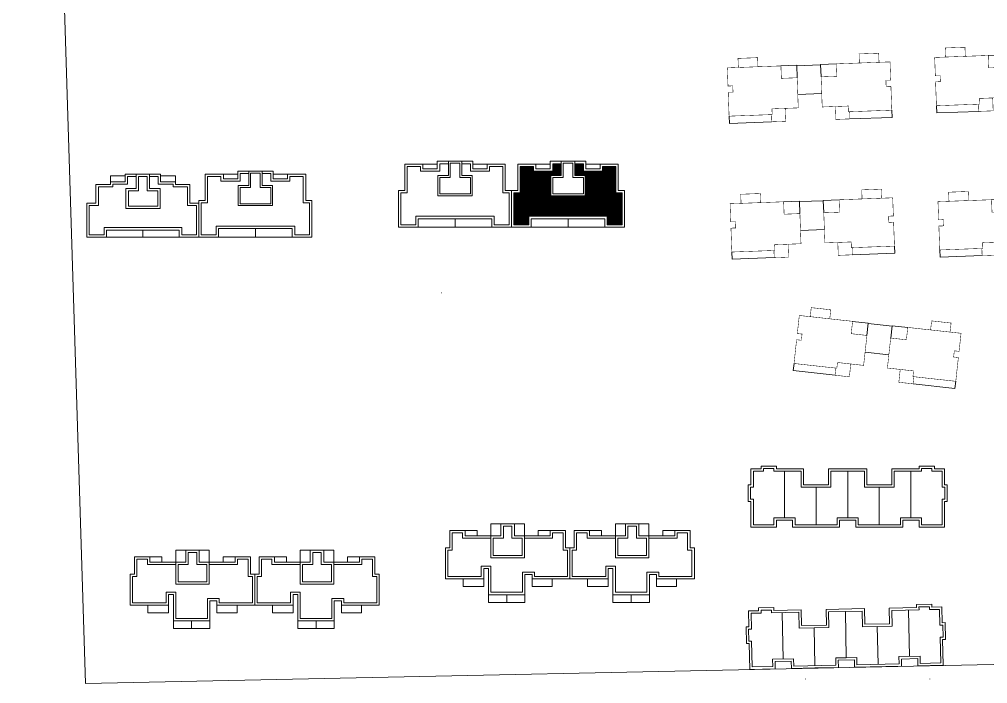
# Model space of a CAD drawing. Extents: x 195225 to 258225, y 4041 to 48538.
# Drawn here: x 198582 to 200604, y 10332 to 11721 of the extents above; entities that cross this region are included whole.
import ezdxf

# ---------------------------------------------------------------- set-up
doc = ezdxf.new("R2010")
doc.units = 0
doc.header["$LTSCALE"] = 1000
doc.header["$MEASUREMENT"] = 0
for name, color, linetype, lineweight in [('140', 2, 'Continuous', 5), ('DingDianTu', 5, 'Continuous', 0), ('s2', 1, 'Continuous', 5)]:
    doc.layers.add(name, color=color, linetype=linetype, lineweight=lineweight)

# ---------------------------------------------------------------- blocks, each defined once
blk = doc.blocks.new('dafasfd')
at = {"layer": 'DingDianTu', "color": 7}
for points in [[(36368038, 16363912), (36371127, 16365074), (36372042, 16362641)], [(36369878, 16352210), (36361642, 16349110), (36361113, 16350514)]]:
    blk.add_lwpolyline(points, dxfattribs=at)
at = {"layer": 'DingDianTu', "color": 7, "const_width": 100}
blk.add_lwpolyline([(36368038, 16363912), (36368954, 16361479), (36372042, 16362641), (36374261, 16356745), (36369114, 16354807), (36369537, 16353684), (36361113, 16350514), (36359352, 16355194), (36360288, 16355546), (36359830, 16356763), (36358894, 16356410), (36357556, 16359967)], close=True, dxfattribs=at)
for points in [[(36363546, 16362221), (36362876, 16363999), (36359039, 16362555), (36359708, 16360777)], [(36371734, 16355794), (36372686, 16353267), (36369878, 16352210), (36369350, 16353614)]]:
    blk.add_lwpolyline(points, dxfattribs=at)
blk = doc.blocks.new('*E55')
at = {"layer": 'DingDianTu', "color": 7, "xscale": 0.001000002024510444, "yscale": 0.001000000163912773, "zscale": 0.001, "rotation": 339.3761177849276}
blk.add_blockref('dafasfd', (22613, -20413), dxfattribs=at)
blk = doc.blocks.new('*E54')
at = {"layer": 'DingDianTu', "color": 7, "xscale": 0.001000002024510444, "yscale": 0.001000000163912773, "zscale": 0.001, "rotation": 339.3761177849276}
blk.add_blockref('dafasfd', (22613, -20413), dxfattribs=at)
blk = doc.blocks.new('*E51')
at = {"layer": 'DingDianTu', "color": 251, "xscale": 0.001000002024510444, "yscale": 0.001000000163912773, "zscale": 0.001, "rotation": 339.3761177849276}
blk.add_blockref('dafasfd', (22613, -20413), dxfattribs=at)
blk = doc.blocks.new('*E49')
at = {"layer": 'DingDianTu', "color": 7, "xscale": 0.001000002024510444, "yscale": 0.001000000163912773, "zscale": 0.001, "rotation": 339.3761177849276}
blk.add_blockref('dafasfd', (22612.58, -20413.34), dxfattribs=at)
blk = doc.blocks.new('*E48')
at = {"layer": 'DingDianTu', "color": 7, "xscale": 0.001000002024510444, "yscale": 0.001000000163912773, "zscale": 0.001, "rotation": 339.3761177849276}
blk.add_blockref('dafasfd', (22612.58, -20413.34), dxfattribs=at)
blk = doc.blocks.new('*E39')
at = {"layer": 'DingDianTu', "color": 7, "xscale": 0.001000002024510444, "yscale": 0.001000000163912773, "zscale": 0.001, "rotation": 339.3761177849276}
blk.add_blockref('dafasfd', (22612.58, -20413.34), dxfattribs=at)
blk = doc.blocks.new('*E38')
at = {"layer": 'DingDianTu', "color": 7, "xscale": 0.001000002024510444, "yscale": 0.001000000163912773, "zscale": 0.001, "rotation": 339.3761177849276}
blk.add_blockref('dafasfd', (22612.58, -20413.34), dxfattribs=at)
blk = doc.blocks.new('*E37')
at = {"layer": 'DingDianTu', "color": 7, "xscale": 0.001000002024510444, "yscale": 0.001000000163912773, "zscale": 0.001, "rotation": 339.3761177849276}
blk.add_blockref('dafasfd', (22612.58, -20413.34), dxfattribs=at)
blk = doc.blocks.new('*E35')
at = {"layer": 'DingDianTu', "color": 7, "xscale": 0.001000002024510444, "yscale": 0.001000000163912773, "zscale": 0.001, "rotation": 339.3761177849276}
blk.add_blockref('dafasfd', (22612.58, -20413.34), dxfattribs=at)
blk = doc.blocks.new('*E34')
at = {"layer": 'DingDianTu', "color": 7, "xscale": 0.001000002024510444, "yscale": 0.001000000163912773, "zscale": 0.001, "rotation": 339.3761177849276}
blk.add_blockref('dafasfd', (22612.58, -20413.34), dxfattribs=at)
blk = doc.blocks.new('*E33')
at = {"layer": 'DingDianTu', "color": 7, "xscale": 0.001000002024510444, "yscale": 0.001000000163912773, "zscale": 0.001, "rotation": 339.3761177849276}
blk.add_blockref('dafasfd', (22612.58, -20413.34), dxfattribs=at)

msp = doc.modelspace()

# ---------------------------------------------------------------- hatches: boundary and pattern name
at = {"layer": 's2', "linetype": 'ByBlock'}
h = msp.add_hatch(dxfattribs=at)
h.set_pattern_fill('ANSI31', color=256, scale=1.2, style=0)
h.set_pattern_definition([(45, (161802.3728, 38279.1635), (-1.34703842, 1.34703842), [])])
h.paths.add_polyline_path([(199840.7, 11358), (199827.7, 11358), (199827.7, 11413), (199799.7, 11413), (199799.7, 11403), (199759.7, 11403), (199759.7, 11419), (199741.7, 11419), (199741.7, 11394), (199763.7, 11394), (199763.7, 11352), (199691.7, 11352), (199691.7, 11394), (199713.7, 11394), (199713.7, 11419), (199695.7, 11419), (199695.7, 11403), (199655.7, 11403), (199655.7, 11413), (199627.7, 11413), (199627.7, 11358), (199614.7, 11358), (199614.7, 11291), (199645.7, 11291), (199645.7, 11309), (199727.7, 11309), (199809.7, 11309), (199809.7, 11291), (199840.7, 11291)])

# ---------------------------------------------------------------- linework, layer by layer
at = {"layer": '140', "color": 7}
for p, q in [((198581.6, 14804.3), (198719.8, 10332.1)), ((200255.4, 11625.4), (200205.4, 11623.6)), ((200257.6, 11565.4), (200207.6, 11563.6)), ((199386.7, 11363), (199386.7, 11418)), ((199386.7, 11418), (199424.7, 11418)), ((199391.7, 11358), (199391.7, 11413)), ((199391.7, 11413), (199419.7, 11413)), ((199419.7, 11413), (199419.7, 11403)), ((199422.7, 11418), (199424.7, 11418)), ((199424.7, 11418), (199424.7, 11408)), ((199424.7, 11418), (199454.7, 11418)), ((199424.7, 11408), (199454.7, 11408)), ((199454.7, 11408), (199454.7, 11424)), ((199454.7, 11424), (199528.7, 11424)), ((199459.7, 11403), (199459.7, 11419)), ((199459.7, 11419), (199477.7, 11419)), ((199477.7, 11424), (199477.7, 11394)), ((199481.7, 11420), (199481.7, 11390)), ((199501.7, 11420), (199481.7, 11420)), ((199501.7, 11390), (199501.7, 11420)), ((199505.7, 11394), (199505.7, 11424)), ((199505.7, 11419), (199523.7, 11419)), ((199523.7, 11419), (199523.7, 11403)), ((199528.7, 11424), (199528.7, 11408)), ((199558.7, 11418), (199528.7, 11418)), ((199528.7, 11408), (199558.7, 11408)), ((199558.7, 11408), (199558.7, 11418)), ((199558.7, 11418), (199596.7, 11418)), ((199563.7, 11403), (199563.7, 11413)), ((199563.7, 11413), (199591.7, 11413)), ((199591.7, 11413), (199591.7, 11358)), ((199596.7, 11418), (199596.7, 11363)), ((199622.7, 11363), (199622.7, 11418)), ((199622.7, 11418), (199660.7, 11418)), ((199627.7, 11358), (199627.7, 11413)), ((199627.7, 11413), (199655.7, 11413)), ((199655.7, 11413), (199655.7, 11403)), ((199658.7, 11418), (199660.7, 11418)), ((199660.7, 11418), (199660.7, 11408)), ((199660.7, 11418), (199690.7, 11418)), ((199660.7, 11408), (199690.7, 11408)), ((199690.7, 11408), (199690.7, 11424)), ((199690.7, 11424), (199764.7, 11424)), ((199695.7, 11403), (199695.7, 11419)), ((199695.7, 11419), (199713.7, 11419)), ((199713.7, 11424), (199713.7, 11394)), ((199717.7, 11420), (199717.7, 11390)), ((199737.7, 11420), (199717.7, 11420)), ((199737.7, 11390), (199737.7, 11420)), ((199741.7, 11394), (199741.7, 11424)), ((199741.7, 11419), (199759.7, 11419)), ((199759.7, 11419), (199759.7, 11403)), ((199764.7, 11424), (199764.7, 11408)), ((199794.7, 11418), (199764.7, 11418)), ((199764.7, 11408), (199794.7, 11408)), ((199794.7, 11408), (199794.7, 11418)), ((199794.7, 11418), (199832.7, 11418)), ((199799.7, 11403), (199799.7, 11413)), ((199799.7, 11413), (199827.7, 11413)), ((199827.7, 11413), (199827.7, 11358)), ((199832.7, 11418), (199832.7, 11363)), ((198771.7, 11381.3), (198771.7, 11393.3)), ((198771.7, 11393.3), (198802.7, 11393.3)), ((198802.7, 11397.3), (198802.7, 11381.3)), ((198876.7, 11397.3), (198802.7, 11397.3)), ((198825.7, 11392.3), (198807.7, 11392.3)), ((198807.7, 11392.3), (198807.7, 11376.3)), ((198825.7, 11397.3), (198825.7, 11368.3)), ((198830.7, 11392.3), (198830.7, 11362.3)), ((198848.7, 11392.3), (198830.7, 11392.3)), ((198848.7, 11362.3), (198848.7, 11392.3)), ((198853.7, 11367.3), (198853.7, 11397.3)), ((198871.7, 11392.3), (198853.7, 11392.3)), ((198871.7, 11376.3), (198871.7, 11392.3)), ((198876.7, 11381.3), (198876.7, 11397.3)), ((198907.7, 11393.3), (198876.7, 11393.3)), ((198907.7, 11381.3), (198907.7, 11393.3)), ((198969.7, 11342.3), (198969.7, 11397.3)), ((198969.7, 11397.3), (199007.7, 11397.3)), ((198974.7, 11337.3), (198974.7, 11392.3)), ((198974.7, 11392.3), (199002.7, 11392.3)), ((199002.7, 11392.3), (199002.7, 11382.3)), ((199005.7, 11397.3), (199007.7, 11397.3)), ((199007.7, 11397.3), (199007.7, 11387.3)), ((199007.7, 11397.3), (199037.7, 11397.3)), ((199007.7, 11387.3), (199037.7, 11387.3)), ((199037.7, 11387.3), (199037.7, 11403.3)), ((199037.7, 11403.3), (199111.7, 11403.3)), ((199042.7, 11382.3), (199042.7, 11398.3)), ((199042.7, 11398.3), (199060.7, 11398.3)), ((199060.7, 11403.3), (199060.7, 11373.3)), ((199064.7, 11399.3), (199064.7, 11369.3)), ((199084.7, 11399.3), (199064.7, 11399.3)), ((199084.7, 11369.3), (199084.7, 11399.3)), ((199088.7, 11373.3), (199088.7, 11403.3)), ((199088.7, 11398.3), (199106.7, 11398.3)), ((199106.7, 11398.3), (199106.7, 11382.3)), ((199111.7, 11403.3), (199111.7, 11387.3)), ((199141.7, 11397.3), (199111.7, 11397.3)), ((199111.7, 11387.3), (199141.7, 11387.3)), ((199141.7, 11387.3), (199141.7, 11397.3)), ((199141.7, 11397.3), (199179.7, 11397.3)), ((199146.7, 11382.3), (199146.7, 11392.3)), ((199146.7, 11392.3), (199174.7, 11392.3)), ((199174.7, 11392.3), (199174.7, 11337.3)), ((199179.7, 11397.3), (199179.7, 11342.3)), ((199419.7, 11403), (199459.7, 11403)), ((199477.7, 11394), (199455.7, 11394)), ((199455.7, 11394), (199455.7, 11352)), ((199481.7, 11390), (199459.7, 11390)), ((199459.7, 11390), (199459.7, 11356)), ((199523.7, 11390), (199501.7, 11390)), ((199527.7, 11394), (199505.7, 11394)), ((199523.7, 11403), (199563.7, 11403)), ((199523.7, 11356), (199523.7, 11390)), ((199527.7, 11352), (199527.7, 11394)), ((199655.7, 11403), (199695.7, 11403)), ((199713.7, 11394), (199691.7, 11394)), ((199691.7, 11394), (199691.7, 11352)), ((199717.7, 11390), (199695.7, 11390)), ((199695.7, 11390), (199695.7, 11356)), ((199759.7, 11390), (199737.7, 11390)), ((199763.7, 11394), (199741.7, 11394)), ((199759.7, 11403), (199799.7, 11403)), ((199759.7, 11356), (199759.7, 11390)), ((199763.7, 11352), (199763.7, 11394)), ((198771.7, 11375.3), (198741.7, 11375.3)), ((198741.7, 11375.3), (198741.7, 11336.3)), ((198776.7, 11370.3), (198746.7, 11370.3)), ((198746.7, 11370.3), (198746.7, 11331.3)), ((198802.7, 11381.3), (198771.7, 11381.3)), ((198771.7, 11381.3), (198771.7, 11375.3)), ((198807.7, 11376.3), (198776.7, 11376.3)), ((198776.7, 11376.3), (198776.7, 11370.3)), ((198804.7, 11367.3), (198803.7, 11367.3)), ((198803.7, 11367.3), (198803.7, 11326.3)), ((198825.7, 11367.3), (198804.7, 11367.3)), ((198825.7, 11368.3), (198825.7, 11367.3)), ((198854.7, 11367.3), (198853.7, 11367.3)), ((198875.7, 11367.3), (198854.7, 11367.3)), ((198902.7, 11376.3), (198871.7, 11376.3)), ((198875.7, 11366.3), (198875.7, 11367.3)), ((198907.7, 11381.3), (198876.7, 11381.3)), ((198902.7, 11370.3), (198902.7, 11376.3)), ((198932.7, 11370.3), (198902.7, 11370.3)), ((198907.7, 11375.3), (198907.7, 11381.3)), ((198937.7, 11375.3), (198907.7, 11375.3)), ((198932.7, 11331.3), (198932.7, 11370.3)), ((198937.7, 11336.3), (198937.7, 11375.3)), ((199002.7, 11382.3), (199042.7, 11382.3)), ((199060.7, 11373.3), (199038.7, 11373.3)), ((199038.7, 11373.3), (199038.7, 11331.3)), ((199064.7, 11369.3), (199042.7, 11369.3)), ((199042.7, 11369.3), (199042.7, 11335.3)), ((199106.7, 11369.3), (199084.7, 11369.3)), ((199110.7, 11373.3), (199088.7, 11373.3)), ((199106.7, 11382.3), (199146.7, 11382.3)), ((199106.7, 11335.3), (199106.7, 11369.3)), ((199110.7, 11331.3), (199110.7, 11373.3)), ((198830.7, 11362.3), (198809.7, 11362.3)), ((198809.7, 11362.3), (198809.7, 11330.3)), ((198870.7, 11362.3), (198848.7, 11362.3)), ((198870.7, 11330.3), (198870.7, 11362.3)), ((198875.7, 11325.3), (198875.7, 11366.3)), ((199373.7, 11286), (199373.7, 11363)), ((199373.7, 11363), (199386.7, 11363)), ((199378.7, 11291), (199378.7, 11358)), ((199378.7, 11358), (199391.7, 11358)), ((199455.7, 11353), (199455.7, 11352)), ((199455.7, 11352), (199527.7, 11352)), ((199459.7, 11356), (199523.7, 11356)), ((199526.7, 11352), (199527.7, 11352)), ((199591.7, 11358), (199604.7, 11358)), ((199596.7, 11363), (199609.7, 11363)), ((199604.7, 11358), (199604.7, 11291)), ((199609.7, 11286), (199609.7, 11363)), ((199609.7, 11363), (199622.7, 11363)), ((199609.7, 11363), (199609.7, 11286)), ((199614.7, 11291), (199614.7, 11358)), ((199614.7, 11358), (199627.7, 11358)), ((199691.7, 11353), (199691.7, 11352)), ((199691.7, 11352), (199763.7, 11352)), ((199695.7, 11356), (199759.7, 11356)), ((199762.7, 11352), (199763.7, 11352)), ((199827.7, 11358), (199840.7, 11358)), ((199832.7, 11363), (199845.7, 11363)), ((199840.7, 11358), (199840.7, 11291)), ((199845.7, 11363), (199845.7, 11286)), ((198741.7, 11336.3), (198722.7, 11336.3)), ((198722.7, 11336.3), (198722.7, 11265.3)), ((198746.7, 11331.3), (198727.7, 11331.3)), ((198727.7, 11331.3), (198727.7, 11270.3)), ((198809.7, 11330.3), (198870.7, 11330.3)), ((198951.7, 11331.3), (198932.7, 11331.3)), ((198956.7, 11336.3), (198937.7, 11336.3)), ((198951.7, 11270.3), (198951.7, 11331.3)), ((198956.7, 11265.3), (198956.7, 11342.3)), ((198956.7, 11342.3), (198969.7, 11342.3)), ((198956.7, 11265.3), (198956.7, 11336.3)), ((198961.7, 11270.3), (198961.7, 11337.3)), ((198961.7, 11337.3), (198974.7, 11337.3)), ((199038.7, 11332.3), (199038.7, 11331.3)), ((199038.7, 11331.3), (199110.7, 11331.3)), ((199042.7, 11335.3), (199106.7, 11335.3)), ((199109.7, 11331.3), (199110.7, 11331.3)), ((199174.7, 11337.3), (199187.7, 11337.3)), ((199179.7, 11342.3), (199192.7, 11342.3)), ((199187.7, 11337.3), (199187.7, 11270.3)), ((199192.7, 11342.3), (199192.7, 11265.3)), ((200261.1, 11341.4), (200211.1, 11339.6)), ((198803.7, 11326.3), (198803.7, 11325.3)), ((198803.7, 11325.3), (198874.7, 11325.3)), ((198874.7, 11325.3), (198875.7, 11325.3)), ((199491.7, 11309), (199409.7, 11309)), ((199409.7, 11309), (199409.7, 11291)), ((199573.7, 11309), (199491.7, 11309)), ((199573.7, 11291), (199573.7, 11309)), ((199727.7, 11309), (199645.7, 11309)), ((199645.7, 11309), (199645.7, 11291)), ((199809.7, 11309), (199727.7, 11309)), ((199809.7, 11291), (199809.7, 11309)), ((199074.7, 11288.3), (198992.7, 11288.3)), ((198992.7, 11288.3), (198992.7, 11270.3)), ((199156.7, 11288.3), (199074.7, 11288.3)), ((199156.7, 11270.3), (199156.7, 11288.3)), ((199414.7, 11286), (199373.7, 11286)), ((199409.7, 11291), (199378.7, 11291)), ((199491.7, 11304), (199414.7, 11304)), ((199414.7, 11304), (199414.7, 11286)), ((199491.7, 11286), (199414.7, 11286)), ((199568.7, 11304), (199491.7, 11304)), ((199491.7, 11304), (199491.7, 11286)), ((199491.7, 11286), (199568.7, 11286)), ((199568.7, 11286), (199568.7, 11304)), ((199609.7, 11286), (199568.7, 11286)), ((199604.7, 11291), (199573.7, 11291)), ((199650.7, 11286), (199609.7, 11286)), ((199645.7, 11291), (199614.7, 11291)), ((199727.7, 11304), (199650.7, 11304)), ((199650.7, 11304), (199650.7, 11286)), ((199727.7, 11286), (199650.7, 11286)), ((199804.7, 11304), (199727.7, 11304)), ((199727.7, 11304), (199727.7, 11286)), ((199727.7, 11286), (199804.7, 11286)), ((199804.7, 11286), (199804.7, 11304)), ((199845.7, 11286), (199804.7, 11286)), ((199840.7, 11291), (199809.7, 11291)), ((198727.7, 11270.3), (198758.7, 11270.3)), ((198758.7, 11270.3), (198758.7, 11285.3)), ((198758.7, 11285.3), (198920.7, 11285.3)), ((198763.7, 11265.3), (198763.7, 11280.3)), ((198763.7, 11280.3), (198915.7, 11280.3)), ((198839.7, 11280.3), (198839.7, 11265.3)), ((198915.7, 11280.3), (198915.7, 11265.3)), ((198920.7, 11285.3), (198920.7, 11270.3)), ((198920.7, 11270.3), (198951.7, 11270.3)), ((198992.7, 11270.3), (198961.7, 11270.3)), ((199074.7, 11283.3), (198997.7, 11283.3)), ((198997.7, 11283.3), (198997.7, 11265.3)), ((199151.7, 11283.3), (199074.7, 11283.3)), ((199074.7, 11283.3), (199074.7, 11265.3)), ((199151.7, 11265.3), (199151.7, 11283.3)), ((199187.7, 11270.3), (199156.7, 11270.3)), ((200263.3, 11281.4), (200213.3, 11279.6)), ((198722.7, 11265.3), (198763.7, 11265.3)), ((198763.7, 11265.3), (198915.7, 11265.3)), ((198915.7, 11265.3), (198956.7, 11265.3)), ((198997.7, 11265.3), (198956.7, 11265.3)), ((199074.7, 11265.3), (198997.7, 11265.3)), ((199074.7, 11265.3), (199151.7, 11265.3)), ((199192.7, 11265.3), (199151.7, 11265.3)), ((200404.5, 11079.3), (200354.8, 11084.8)), ((200397.9, 11019.7), (200348.2, 11025.2)), ((200109.9, 10748), (200109.9, 10781)), ((200109.9, 10781), (200130.9, 10781)), ((200130.9, 10781), (200130.9, 10787)), ((200130.9, 10787), (200162.9, 10787)), ((200135.9, 10776), (200135.9, 10782)), ((200135.9, 10782), (200157.9, 10782)), ((200157.9, 10782), (200157.9, 10776)), ((200162.9, 10787), (200162.9, 10781)), ((200162.9, 10781), (200219.9, 10781)), ((200219.9, 10781), (200219.9, 10748)), ((200271.9, 10748), (200271.9, 10781)), ((200271.9, 10781), (200351.9, 10781)), ((200351.9, 10781), (200351.9, 10748)), ((200403.9, 10748), (200403.9, 10781)), ((200403.9, 10781), (200460.9, 10781)), ((200460.9, 10781), (200460.9, 10787)), ((200460.9, 10787), (200492.9, 10787)), ((200487.9, 10782), (200465.9, 10782)), ((200465.9, 10782), (200465.9, 10776)), ((200487.9, 10776), (200487.9, 10782)), ((200492.9, 10787), (200492.9, 10781)), ((200492.9, 10781), (200513.9, 10781)), ((200513.9, 10781), (200513.9, 10748)), ((200114.9, 10743), (200114.9, 10776)), ((200114.9, 10776), (200135.9, 10776)), ((200157.9, 10776), (200214.9, 10776)), ((200179.9, 10679), (200179.9, 10776)), ((200214.9, 10776), (200214.9, 10743)), ((200276.9, 10743), (200276.9, 10776)), ((200276.9, 10776), (200311.9, 10776)), ((200311.9, 10679), (200311.9, 10776)), ((200311.9, 10679), (200311.9, 10776)), ((200311.9, 10679), (200311.9, 10776)), ((200311.9, 10679), (200311.9, 10776)), ((200346.9, 10776), (200311.9, 10776)), ((200346.9, 10743), (200346.9, 10776)), ((200465.9, 10776), (200408.9, 10776)), ((200408.9, 10776), (200408.9, 10743)), ((200443.9, 10679), (200443.9, 10776)), ((200508.9, 10776), (200487.9, 10776)), ((200508.9, 10743), (200508.9, 10776)), ((200103.9, 10713), (200103.9, 10748)), ((200103.9, 10748), (200109.9, 10748)), ((200108.9, 10718), (200108.9, 10743)), ((200108.9, 10743), (200114.9, 10743)), ((200214.9, 10743), (200276.9, 10743)), ((200219.9, 10748), (200271.9, 10748)), ((200245.9, 10743), (200245.9, 10664)), ((200245.9, 10743), (200245.9, 10664)), ((200408.9, 10743), (200346.9, 10743)), ((200351.9, 10748), (200403.9, 10748)), ((200377.9, 10743), (200377.9, 10664)), ((200377.9, 10743), (200377.9, 10664)), ((200514.9, 10743), (200508.9, 10743)), ((200513.9, 10748), (200519.9, 10748)), ((200514.9, 10718), (200514.9, 10743)), ((200519.9, 10748), (200519.9, 10713)), ((200109.9, 10713), (200103.9, 10713)), ((200114.9, 10718), (200108.9, 10718)), ((200109.9, 10659), (200109.9, 10713)), ((200114.9, 10664), (200114.9, 10718)), ((200508.9, 10664), (200508.9, 10718)), ((200508.9, 10718), (200514.9, 10718)), ((200519.9, 10713), (200513.9, 10713)), ((200513.9, 10713), (200513.9, 10659)), ((199566.6, 10641), (199566.6, 10666)), ((199566.6, 10666), (199587.6, 10666)), ((199587.6, 10641), (199587.6, 10666)), ((199587.6, 10666), (199615.6, 10666)), ((199610.6, 10661), (199592.6, 10661)), ((199592.6, 10661), (199592.6, 10636)), ((199610.6, 10636), (199610.6, 10661)), ((199615.6, 10666), (199615.6, 10641)), ((199615.6, 10666), (199636.6, 10666)), ((199636.6, 10666), (199636.6, 10641)), ((199826.6, 10641), (199826.6, 10666)), ((199826.6, 10666), (199847.6, 10666)), ((199847.6, 10641), (199847.6, 10666)), ((199847.6, 10666), (199875.6, 10666)), ((199870.6, 10661), (199852.6, 10661)), ((199852.6, 10661), (199852.6, 10636)), ((199870.6, 10636), (199870.6, 10661)), ((199875.6, 10666), (199875.6, 10641)), ((199875.6, 10666), (199896.6, 10666)), ((199896.6, 10666), (199896.6, 10641)), ((200162.9, 10659), (200109.9, 10659)), ((200157.9, 10664), (200114.9, 10664)), ((200201.9, 10679), (200157.9, 10679)), ((200157.9, 10679), (200157.9, 10664)), ((200196.9, 10674), (200162.9, 10674)), ((200162.9, 10674), (200162.9, 10659)), ((200196.9, 10659), (200196.9, 10674)), ((200245.9, 10659), (200196.9, 10659)), ((200201.9, 10664), (200201.9, 10679)), ((200289.9, 10664), (200201.9, 10664)), ((200294.9, 10659), (200245.9, 10659)), ((200311.9, 10679), (200289.9, 10679)), ((200289.9, 10679), (200289.9, 10666.5)), ((200289.9, 10666.5), (200289.9, 10664)), ((200328.9, 10674), (200294.9, 10674)), ((200294.9, 10674), (200294.9, 10659)), ((200311.9, 10679), (200333.9, 10679)), ((200328.9, 10659), (200328.9, 10674)), ((200426.9, 10659), (200328.9, 10659)), ((200333.9, 10679), (200333.9, 10666.5)), ((200333.9, 10666.5), (200333.9, 10664)), ((200333.9, 10664), (200421.9, 10664)), ((200421.9, 10664), (200421.9, 10679)), ((200421.9, 10679), (200465.9, 10679)), ((200460.9, 10674), (200426.9, 10674)), ((200426.9, 10674), (200426.9, 10659)), ((200460.9, 10659), (200460.9, 10674)), ((200513.9, 10659), (200460.9, 10659)), ((200465.9, 10679), (200465.9, 10664)), ((200465.9, 10664), (200508.9, 10664)), ((199480.6, 10652), (199512.6, 10652)), ((199480.6, 10616), (199480.6, 10652)), ((199485.6, 10611), (199485.6, 10647)), ((199485.6, 10647), (199507.6, 10647)), ((199507.6, 10647), (199507.6, 10636)), ((199512.6, 10652), (199512.6, 10641)), ((199512.6, 10652), (199537.6, 10652)), ((199512.6, 10641), (199587.6, 10641)), ((199537.6, 10652), (199537.6, 10641)), ((199566.6, 10641), (199566.6, 10595)), ((199615.6, 10641), (199690.6, 10641)), ((199636.6, 10595), (199636.6, 10641)), ((199665.6, 10641), (199665.6, 10652)), ((199665.6, 10652), (199690.6, 10652)), ((199690.6, 10641), (199690.6, 10652)), ((199690.6, 10652), (199722.6, 10652)), ((199695.6, 10636), (199695.6, 10647)), ((199695.6, 10647), (199717.6, 10647)), ((199717.6, 10647), (199717.6, 10611)), ((199722.6, 10652), (199722.6, 10616)), ((199740.6, 10652), (199772.6, 10652)), ((199740.6, 10616), (199740.6, 10652)), ((199745.6, 10611), (199745.6, 10647)), ((199745.6, 10647), (199767.6, 10647)), ((199767.6, 10647), (199767.6, 10636)), ((199772.6, 10652), (199772.6, 10641)), ((199772.6, 10652), (199797.6, 10652)), ((199772.6, 10641), (199847.6, 10641)), ((199797.6, 10652), (199797.6, 10641)), ((199826.6, 10641), (199826.6, 10595)), ((199875.6, 10641), (199950.6, 10641)), ((199896.6, 10595), (199896.6, 10641)), ((199925.6, 10641), (199925.6, 10652)), ((199925.6, 10652), (199950.6, 10652)), ((199950.6, 10641), (199950.6, 10652)), ((199950.6, 10652), (199982.6, 10652)), ((199955.6, 10636), (199955.6, 10647)), ((199955.6, 10647), (199977.6, 10647)), ((199977.6, 10647), (199977.6, 10611)), ((199982.6, 10652), (199982.6, 10616)), ((199507.6, 10636), (199566.6, 10636)), ((199571.6, 10636), (199571.6, 10600)), ((199592.6, 10636), (199571.6, 10636)), ((199631.6, 10636), (199610.6, 10636)), ((199631.6, 10600), (199631.6, 10636)), ((199636.6, 10636), (199695.6, 10636)), ((199767.6, 10636), (199826.6, 10636)), ((199831.6, 10636), (199831.6, 10600)), ((199852.6, 10636), (199831.6, 10636)), ((199891.6, 10636), (199870.6, 10636)), ((199891.6, 10600), (199891.6, 10636)), ((199896.6, 10636), (199955.6, 10636)), ((198908.3, 10586.1), (198908.3, 10611.1)), ((198908.3, 10611.1), (198929.3, 10611.1)), ((198929.3, 10586.1), (198929.3, 10611.1)), ((198929.3, 10611.1), (198957.3, 10611.1)), ((198952.3, 10606.1), (198934.3, 10606.1)), ((198934.3, 10606.1), (198934.3, 10581.1)), ((198952.3, 10581.1), (198952.3, 10606.1)), ((198957.3, 10611.1), (198957.3, 10586.1)), ((198957.3, 10611.1), (198978.3, 10611.1)), ((198978.3, 10611.1), (198978.3, 10586.1)), ((199168.3, 10586.1), (199168.3, 10611.1)), ((199168.3, 10611.1), (199189.3, 10611.1)), ((199189.3, 10586.1), (199189.3, 10611.1)), ((199189.3, 10611.1), (199217.3, 10611.1)), ((199212.3, 10606.1), (199194.3, 10606.1)), ((199194.3, 10606.1), (199194.3, 10581.1)), ((199212.3, 10581.1), (199212.3, 10606.1)), ((199217.3, 10611.1), (199217.3, 10586.1)), ((199217.3, 10611.1), (199238.3, 10611.1)), ((199238.3, 10611.1), (199238.3, 10586.1)), ((199471.6, 10551), (199471.6, 10616)), ((199471.6, 10616), (199480.6, 10616)), ((199476.6, 10556), (199476.6, 10611)), ((199476.6, 10611), (199485.6, 10611)), ((199571.6, 10600), (199631.6, 10600)), ((199717.6, 10611), (199726.6, 10611)), ((199722.6, 10616), (199731.6, 10616)), ((199726.6, 10611), (199726.6, 10556)), ((199731.6, 10551), (199731.6, 10616)), ((199731.6, 10616), (199740.6, 10616)), ((199731.6, 10616), (199731.6, 10551)), ((199736.6, 10556), (199736.6, 10611)), ((199736.6, 10611), (199745.6, 10611)), ((199831.6, 10600), (199891.6, 10600)), ((199977.6, 10611), (199986.6, 10611)), ((199982.6, 10616), (199991.6, 10616)), ((199986.6, 10611), (199986.6, 10556)), ((199991.6, 10616), (199991.6, 10551)), ((198822.3, 10597.1), (198854.3, 10597.1)), ((198822.3, 10561.1), (198822.3, 10597.1)), ((198827.3, 10556.1), (198827.3, 10592.1)), ((198827.3, 10592.1), (198849.3, 10592.1)), ((198849.3, 10592.1), (198849.3, 10581.1)), ((198849.3, 10581.1), (198908.3, 10581.1)), ((198854.3, 10597.1), (198854.3, 10586.1)), ((198854.3, 10597.1), (198879.3, 10597.1)), ((198854.3, 10586.1), (198929.3, 10586.1)), ((198879.3, 10597.1), (198879.3, 10586.1)), ((198908.3, 10586.1), (198908.3, 10540.1)), ((198913.3, 10581.1), (198913.3, 10545.1)), ((198934.3, 10581.1), (198913.3, 10581.1)), ((198973.3, 10581.1), (198952.3, 10581.1)), ((198957.3, 10586.1), (199032.3, 10586.1)), ((198973.3, 10545.1), (198973.3, 10581.1)), ((198978.3, 10540.1), (198978.3, 10586.1)), ((198978.3, 10581.1), (199037.3, 10581.1)), ((199007.3, 10586.1), (199007.3, 10597.1)), ((199007.3, 10597.1), (199032.3, 10597.1)), ((199032.3, 10586.1), (199032.3, 10597.1)), ((199032.3, 10597.1), (199064.3, 10597.1)), ((199037.3, 10581.1), (199037.3, 10592.1)), ((199037.3, 10592.1), (199059.3, 10592.1)), ((199059.3, 10592.1), (199059.3, 10556.1)), ((199064.3, 10597.1), (199064.3, 10561.1)), ((199082.3, 10597.1), (199114.3, 10597.1)), ((199082.3, 10561.1), (199082.3, 10597.1)), ((199087.3, 10556.1), (199087.3, 10592.1)), ((199087.3, 10592.1), (199109.3, 10592.1)), ((199109.3, 10592.1), (199109.3, 10581.1)), ((199109.3, 10581.1), (199168.3, 10581.1)), ((199114.3, 10597.1), (199114.3, 10586.1)), ((199114.3, 10597.1), (199139.3, 10597.1)), ((199114.3, 10586.1), (199189.3, 10586.1)), ((199139.3, 10597.1), (199139.3, 10586.1)), ((199168.3, 10586.1), (199168.3, 10540.1)), ((199173.3, 10581.1), (199173.3, 10545.1)), ((199194.3, 10581.1), (199173.3, 10581.1)), ((199233.3, 10581.1), (199212.3, 10581.1)), ((199217.3, 10586.1), (199292.3, 10586.1)), ((199233.3, 10545.1), (199233.3, 10581.1)), ((199238.3, 10540.1), (199238.3, 10586.1)), ((199238.3, 10581.1), (199297.3, 10581.1)), ((199267.3, 10586.1), (199267.3, 10597.1)), ((199267.3, 10597.1), (199292.3, 10597.1)), ((199292.3, 10586.1), (199292.3, 10597.1)), ((199292.3, 10597.1), (199324.3, 10597.1)), ((199297.3, 10581.1), (199297.3, 10592.1)), ((199297.3, 10592.1), (199319.3, 10592.1)), ((199319.3, 10592.1), (199319.3, 10556.1)), ((199324.3, 10597.1), (199324.3, 10561.1)), ((199566.6, 10595), (199636.6, 10595)), ((199826.6, 10595), (199896.6, 10595)), ((198813.3, 10496.1), (198813.3, 10561.1)), ((198813.3, 10561.1), (198822.3, 10561.1)), ((199064.3, 10561.1), (199073.3, 10561.1)), ((199073.3, 10496.1), (199073.3, 10561.1)), ((199073.3, 10561.1), (199082.3, 10561.1)), ((199073.3, 10561.1), (199073.3, 10496.1)), ((199324.3, 10561.1), (199333.3, 10561.1)), ((199333.3, 10561.1), (199333.3, 10496.1)), ((199566.6, 10578), (199546.6, 10578)), ((199546.6, 10578), (199546.6, 10556)), ((199561.6, 10573), (199551.6, 10573)), ((199551.6, 10573), (199551.6, 10551)), ((199561.6, 10518), (199561.6, 10573)), ((199566.6, 10523), (199566.6, 10578)), ((199657.6, 10565), (199632.6, 10565)), ((199632.6, 10565), (199632.6, 10523)), ((199652.6, 10560), (199637.6, 10560)), ((199637.6, 10560), (199637.6, 10518)), ((199652.6, 10551), (199652.6, 10560)), ((199657.6, 10556), (199657.6, 10565)), ((199826.6, 10578), (199806.6, 10578)), ((199806.6, 10578), (199806.6, 10556)), ((199821.6, 10573), (199811.6, 10573)), ((199811.6, 10573), (199811.6, 10551)), ((199821.6, 10518), (199821.6, 10573)), ((199826.6, 10523), (199826.6, 10578)), ((199917.6, 10565), (199892.6, 10565)), ((199892.6, 10565), (199892.6, 10523)), ((199912.6, 10560), (199897.6, 10560)), ((199897.6, 10560), (199897.6, 10518)), ((199912.6, 10551), (199912.6, 10560)), ((199917.6, 10556), (199917.6, 10565)), ((198818.3, 10501.1), (198818.3, 10556.1)), ((198818.3, 10556.1), (198827.3, 10556.1)), ((198908.3, 10540.1), (198978.3, 10540.1)), ((198913.3, 10545.1), (198973.3, 10545.1)), ((199059.3, 10556.1), (199068.3, 10556.1)), ((199068.3, 10556.1), (199068.3, 10501.1)), ((199078.3, 10501.1), (199078.3, 10556.1)), ((199078.3, 10556.1), (199087.3, 10556.1)), ((199168.3, 10540.1), (199238.3, 10540.1)), ((199173.3, 10545.1), (199233.3, 10545.1)), ((199319.3, 10556.1), (199328.3, 10556.1)), ((199328.3, 10556.1), (199328.3, 10501.1)), ((199551.6, 10551), (199471.6, 10551)), ((199546.6, 10556), (199476.6, 10556)), ((199508.6, 10551), (199508.6, 10535)), ((199551.6, 10535), (199551.6, 10551)), ((199731.6, 10551), (199652.6, 10551)), ((199652.6, 10535), (199652.6, 10551)), ((199726.6, 10556), (199657.6, 10556)), ((199694.6, 10551), (199694.6, 10535)), ((199811.6, 10551), (199731.6, 10551)), ((199806.6, 10556), (199736.6, 10556)), ((199768.6, 10551), (199768.6, 10535)), ((199811.6, 10535), (199811.6, 10551)), ((199991.6, 10551), (199912.6, 10551)), ((199912.6, 10535), (199912.6, 10551)), ((199986.6, 10556), (199917.6, 10556)), ((199954.6, 10551), (199954.6, 10535)), ((198908.3, 10523.1), (198888.3, 10523.1)), ((198888.3, 10523.1), (198888.3, 10501.1)), ((198903.3, 10518.1), (198893.3, 10518.1)), ((198893.3, 10518.1), (198893.3, 10496.1)), ((198903.3, 10463.1), (198903.3, 10518.1)), ((198908.3, 10468.1), (198908.3, 10523.1)), ((199168.3, 10523.1), (199148.3, 10523.1)), ((199148.3, 10523.1), (199148.3, 10501.1)), ((199163.3, 10518.1), (199153.3, 10518.1)), ((199153.3, 10518.1), (199153.3, 10496.1)), ((199163.3, 10463.1), (199163.3, 10518.1)), ((199168.3, 10468.1), (199168.3, 10523.1)), ((199508.6, 10535), (199551.6, 10535)), ((199637.6, 10518), (199561.6, 10518)), ((199561.6, 10502), (199561.6, 10518)), ((199632.6, 10523), (199566.6, 10523)), ((199599.6, 10518), (199599.6, 10502)), ((199637.6, 10518), (199637.6, 10502)), ((199694.6, 10535), (199652.6, 10535)), ((199768.6, 10535), (199811.6, 10535)), ((199897.6, 10518), (199821.6, 10518)), ((199821.6, 10502), (199821.6, 10518)), ((199892.6, 10523), (199826.6, 10523)), ((199859.6, 10518), (199859.6, 10502)), ((199897.6, 10518), (199897.6, 10502)), ((199954.6, 10535), (199912.6, 10535)), ((198888.3, 10501.1), (198818.3, 10501.1)), ((198999.3, 10510.1), (198974.3, 10510.1)), ((198974.3, 10510.1), (198974.3, 10468.1)), ((198994.3, 10505.1), (198979.3, 10505.1)), ((198979.3, 10505.1), (198979.3, 10463.1)), ((198994.3, 10496.1), (198994.3, 10505.1)), ((198999.3, 10501.1), (198999.3, 10510.1)), ((199068.3, 10501.1), (198999.3, 10501.1)), ((199148.3, 10501.1), (199078.3, 10501.1)), ((199259.3, 10510.1), (199234.3, 10510.1)), ((199234.3, 10510.1), (199234.3, 10468.1)), ((199254.3, 10505.1), (199239.3, 10505.1)), ((199239.3, 10505.1), (199239.3, 10463.1)), ((199254.3, 10496.1), (199254.3, 10505.1)), ((199259.3, 10501.1), (199259.3, 10510.1)), ((199328.3, 10501.1), (199259.3, 10501.1)), ((199637.6, 10502), (199561.6, 10502)), ((199897.6, 10502), (199821.6, 10502)), ((200455.7, 10497.3), (200487.7, 10498)), ((200455.8, 10491.3), (200455.7, 10497.3)), ((200487.7, 10498), (200487.8, 10492)), ((198893.3, 10496.1), (198813.3, 10496.1)), ((198850.3, 10496.1), (198850.3, 10480.1)), ((198850.3, 10480.1), (198893.3, 10480.1)), ((198893.3, 10480.1), (198893.3, 10496.1)), ((199073.3, 10496.1), (198994.3, 10496.1)), ((198994.3, 10480.1), (198994.3, 10496.1)), ((199036.3, 10480.1), (198994.3, 10480.1)), ((199036.3, 10496.1), (199036.3, 10480.1)), ((199153.3, 10496.1), (199073.3, 10496.1)), ((199110.3, 10496.1), (199110.3, 10480.1)), ((199110.3, 10480.1), (199153.3, 10480.1)), ((199153.3, 10480.1), (199153.3, 10496.1)), ((199333.3, 10496.1), (199254.3, 10496.1)), ((199254.3, 10480.1), (199254.3, 10496.1)), ((199296.3, 10480.1), (199254.3, 10480.1)), ((199296.3, 10496.1), (199296.3, 10480.1)), ((200104.9, 10484), (200125.9, 10484.4)), ((200105.6, 10451), (200104.9, 10484)), ((200110, 10479.1), (200131, 10479.5)), ((200110.7, 10446.1), (200110, 10479.1)), ((200125.8, 10490.4), (200157.8, 10491.1)), ((200125.9, 10484.4), (200125.8, 10490.4)), ((200130.9, 10485.5), (200152.9, 10486)), ((200131, 10479.5), (200130.9, 10485.5)), ((200152.9, 10486), (200153, 10480)), ((200153, 10480), (200210, 10481.2)), ((200157.8, 10491.1), (200157.9, 10485.1)), ((200157.9, 10485.1), (200214.9, 10486.3)), ((200177, 10383.5), (200175, 10480.4)), ((200210, 10481.2), (200210.7, 10448.2)), ((200214.9, 10486.3), (200215.6, 10453.3)), ((200266.9, 10487.4), (200346.8, 10489)), ((200267.6, 10454.4), (200266.9, 10487.4)), ((200272, 10482.5), (200307, 10483.2)), ((200272.7, 10449.5), (200272, 10482.5)), ((200342, 10483.9), (200307, 10483.2)), ((200309, 10386.2), (200307, 10483.2)), ((200309, 10386.2), (200307, 10483.2)), ((200309, 10386.2), (200307, 10483.2)), ((200309, 10386.2), (200307, 10483.2)), ((200342.6, 10451), (200342, 10483.9)), ((200346.8, 10489), (200347.5, 10456.1)), ((200398.8, 10490.1), (200455.8, 10491.3)), ((200399.5, 10457.1), (200398.8, 10490.1)), ((200460.9, 10486.4), (200403.9, 10485.2)), ((200403.9, 10485.2), (200404.6, 10452.3)), ((200441, 10389), (200438.9, 10486)), ((200482.8, 10492.9), (200460.8, 10492.4)), ((200460.8, 10492.4), (200460.9, 10486.4)), ((200482.9, 10486.9), (200482.8, 10492.9)), ((200503.9, 10487.3), (200482.9, 10486.9)), ((200487.8, 10492), (200508.8, 10492.4)), ((200504.6, 10454.4), (200503.9, 10487.3)), ((200508.8, 10492.4), (200509.5, 10459.5)), ((198979.3, 10463.1), (198903.3, 10463.1)), ((198903.3, 10447.1), (198903.3, 10463.1)), ((198974.3, 10468.1), (198908.3, 10468.1)), ((198941.3, 10463.1), (198941.3, 10447.1)), ((198979.3, 10463.1), (198979.3, 10447.1)), ((199239.3, 10463.1), (199163.3, 10463.1)), ((199163.3, 10447.1), (199163.3, 10463.1)), ((199234.3, 10468.1), (199168.3, 10468.1)), ((199201.3, 10463.1), (199201.3, 10447.1)), ((199239.3, 10463.1), (199239.3, 10447.1)), ((200347.5, 10456.1), (200399.5, 10457.1)), ((200509.5, 10459.5), (200515.5, 10459.6)), ((200515.5, 10459.6), (200516.2, 10424.6)), ((198979.3, 10447.1), (198903.3, 10447.1)), ((199239.3, 10447.1), (199163.3, 10447.1)), ((200099.6, 10450.9), (200105.6, 10451)), ((200100.3, 10415.9), (200099.6, 10450.9)), ((200104.7, 10446), (200110.7, 10446.1)), ((200105.2, 10421), (200104.7, 10446)), ((200210.7, 10448.2), (200272.7, 10449.5)), ((200215.6, 10453.3), (200267.6, 10454.4)), ((200241.7, 10448.8), (200243.3, 10369.8)), ((200241.7, 10448.8), (200243.3, 10369.8)), ((200404.6, 10452.3), (200342.6, 10451)), ((200373.6, 10451.6), (200375.3, 10372.6)), ((200373.6, 10451.6), (200375.3, 10372.6)), ((200510.6, 10454.5), (200504.6, 10454.4)), ((200511.1, 10429.5), (200510.6, 10454.5)), ((198719.8, 10332.1), (202919.9, 10420.3)), ((200111.2, 10421.1), (200105.2, 10421)), ((200112.4, 10367.1), (200111.2, 10421.1)), ((200505.1, 10429.4), (200511.1, 10429.5)), ((200506.3, 10375.4), (200505.1, 10429.4)), ((200516.2, 10424.6), (200510.2, 10424.5)), ((200510.2, 10424.5), (200511.4, 10370.5)), ((200106.3, 10416), (200100.3, 10415.9)), ((200107.5, 10362), (200106.3, 10416)), ((200199, 10383.9), (200155, 10383)), ((200155, 10383), (200155.3, 10368)), ((200194.1, 10378.8), (200160.1, 10378.1)), ((200160.1, 10378.1), (200160.4, 10363.1)), ((200194.4, 10363.8), (200194.1, 10378.8)), ((200199.3, 10368.9), (200199, 10383.9)), ((200309, 10386.2), (200287, 10385.8)), ((200287, 10385.8), (200287.3, 10373.3)), ((200326.1, 10381.6), (200292.1, 10380.9)), ((200292.1, 10380.9), (200292.4, 10365.9)), ((200309, 10386.2), (200331, 10386.7)), ((200326.4, 10366.6), (200326.1, 10381.6)), ((200331, 10386.7), (200331.3, 10374.2)), ((200419, 10388.5), (200463, 10389.5)), ((200419.3, 10373.5), (200419, 10388.5)), ((200458.1, 10384.4), (200424.1, 10383.6)), ((200424.1, 10383.6), (200424.4, 10368.6)), ((200458.4, 10369.4), (200458.1, 10384.4)), ((200463, 10389.5), (200463.3, 10374.5)), ((200160.4, 10363.1), (200107.5, 10362)), ((200155.3, 10368), (200112.4, 10367.1)), ((200243.4, 10364.9), (200194.4, 10363.8)), ((200287.3, 10370.8), (200199.3, 10368.9)), ((200292.4, 10365.9), (200243.4, 10364.9)), ((200287.3, 10373.3), (200287.3, 10370.8)), ((200424.4, 10368.6), (200326.4, 10366.6)), ((200331.3, 10374.2), (200331.3, 10371.7)), ((200331.3, 10371.7), (200419.3, 10373.5)), ((200511.4, 10370.5), (200458.4, 10369.4)), ((200463.3, 10374.5), (200506.3, 10375.4))]:
    msp.add_line(p, q, dxfattribs=at)

# ---------------------------------------------------------------- block references
at = {"layer": '140', "color": 7, "yscale": 10.00000000931323, "zscale": 10}
for name, p, xscale, rotation in [('*E37', (-429683.1, 167707.2), 10.00000000930799, 2.102581703969761), ('*E39', (-430116.2, 167685.4), 10.00000000930799, 2.102581703969761), ('*E35', (-430110.5, 167401.4), 10.00000000930799, 2.102581703969761), ('*E33', (-429676.2, 167405.7), 10.00000000930799, 2.102581703969761), ('*E49', (-400469, 257400.4), 10.00000000930438, 353.7170183141453)]:
    msp.add_blockref(name, p, dxfattribs=dict(at, xscale=xscale, rotation=rotation))
at = {"layer": '140', "color": 7, "extrusion": (0, 0, -1), "yscale": 10.00000000931323, "zscale": -10}
for name, p, xscale, rotation in [('*E38', (-817436.4, 213487.4), 10.00000000930799, 357.8974182960303), ('*E34', (-817442, 213203.3), 10.00000000930799, 357.8974182960303), ('*E48', (-840425.5, 120777.4), 10.00000000930438, 6.282981685854773)]:
    msp.add_blockref(name, p, dxfattribs=dict(at, xscale=xscale, rotation=rotation))
at = {"layer": '140', "color": 7, "xscale": 0.01000000000931323, "yscale": 0.01000000000931323, "zscale": 0.01}
for name, p in [('*E51', (198839.7, 11328.3)), ('*E55', (199599.6, 10521)), ('*E54', (199859.6, 10521))]:
    msp.add_blockref(name, p, dxfattribs=at)

doc.saveas('drawing.dxf')
